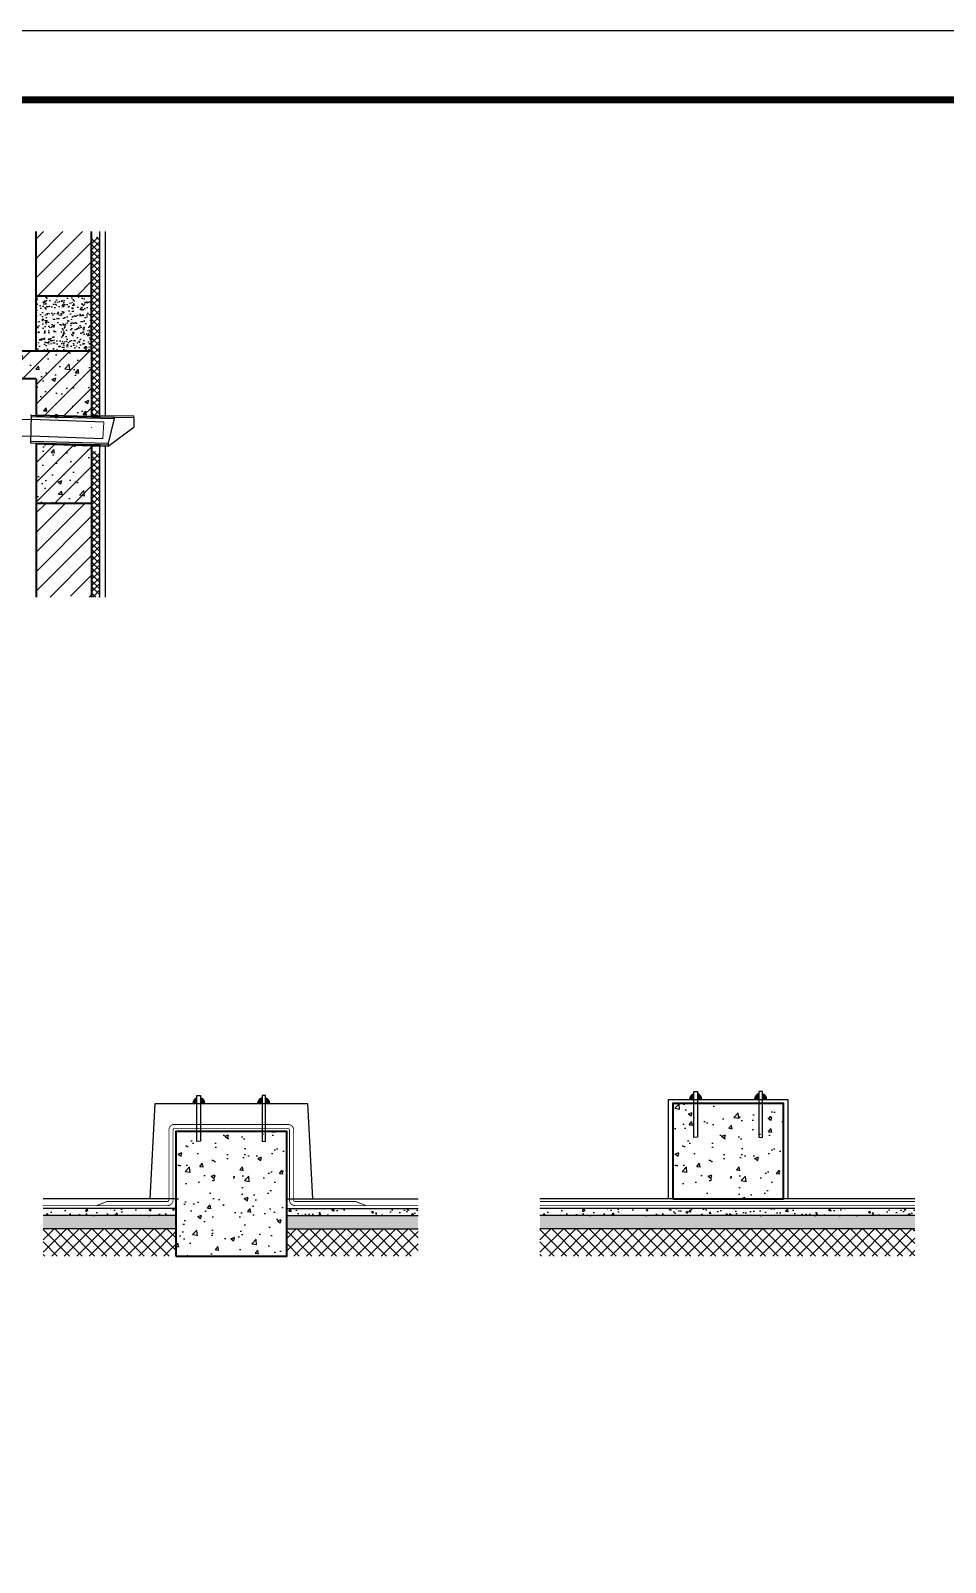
# Model space of a CAD drawing. Extents: x -518115 to 389031, y -231062 to 1628073.
# Drawn here: x 11921 to 15221, y 931102 to 936632 of the extents above; entities that cross this region are included whole.
import ezdxf

# ---------------------------------------------------------------- set-up
doc = ezdxf.new("R2010")
doc.units = 0
doc.header["$LTSCALE"] = 1000
doc.header["$MEASUREMENT"] = 0
doc.linetypes.add('CENTER', pattern=[50.8, 31.75, -6.35, 6.35, -6.35])
doc.linetypes.add('DASH', pattern=[0.35, 0.25, -0.1])
for name, color, linetype in [('3', 3, 'CENTER'), ('3-保温', 17, 'Continuous'), ('4', 4, 'Continuous'), ('7', 7, 'Continuous'), ('DIM_LEAD', 3, 'Continuous'), ('PUB_HACTH', 252, 'Continuous'), ('SURFACE', 6, 'Continuous'), ('图框', 140, 'Continuous')]:
    doc.layers.add(name, color=color, linetype=linetype)
doc.layers.add('WALL', color=9, linetype='Continuous', lineweight=40)
doc.layers.add('填充', color=251, linetype='Continuous', lineweight=5)
doc.layers.add('yichutu', color=7, linetype='Continuous', true_color=0xffffff, plot=False)
pattern_1 = [(45, (134260.294, 948033.204), (-35.355353, 35.355353), [])]
pattern_2 = [(45, (-2329416.5756, 942051.1986), (-2.806330038, 2.806330038), []), (135, (-2329416.5756, 942051.1986), (-2.806330038, -2.806330038), [])]
pattern_3 = [(45, (-2327624.0756, 942066.1986), (-2.806330038, 2.806330038), []), (135, (-2327624.0756, 942066.1986), (-2.806330038, -2.806330038), [])]

# ---------------------------------------------------------------- blocks, each defined once
blk = doc.blocks.new('yct-841-594-84100-59399.9999999999-100-1000.0')
at = {"layer": 'yichutu', "color": 7, "true_color": 0xffffff}
blk.add_lwpolyline([(0, 0), (0, 59400), (84100, 59400), (84100, 0)], close=True, dxfattribs=at)
blk = doc.blocks.new('A$C72245D93')
at = {"layer": '图框'}
blk.add_lwpolyline([(0, 0), (21025, 0), (21025, -14850), (0, -14850)], close=True, dxfattribs=at)
blk.add_lwpolyline([(0, 0), (21025, 0), (21025, -14850), (0, -14850)], close=True, dxfattribs=at)
at = {"layer": '图框', "const_width": 25}
blk.add_lwpolyline([(20775, -14600), (20775, -250), (625, -250), (625, -14600)], close=True, dxfattribs=at)

msp = doc.modelspace()

# ---------------------------------------------------------------- hatches: boundary and pattern name
at = {"layer": '3-保温'}
h = msp.add_hatch(dxfattribs=at)
h.set_pattern_fill('ANSI37', color=256, scale=10)
h.set_pattern_definition([(45, (-2083516.076, 1332137.5), (-11.22532015, 11.22532015), []), (135, (-2083516.076, 1332137.5), (-11.22532015, -11.22532015), [])])
h.paths.add_polyline_path([(12140.5, 935113.2), (12170.5, 935112.9), (12170.5, 934587.3), (12140.5, 934587.3)])
h.paths.add_polyline_path([(12170.5, 935242.9), (12140.5, 935242.9), (12140.5, 935886.5), (12170.5, 935886.5)])
at = {"layer": '4'}
for points in [[(12142.5, 935243.2), (12142.4, 935238.2), (12162.4, 935237.9), (12162.5, 935242.9)], [(12140.5, 935133.2), (12140.6, 935138.2), (12170.8, 935137.9), (12170.7, 935132.9)]]:
    msp.add_hatch(color=256, dxfattribs=at).paths.add_polyline_path(points)
at = {"layer": 'PUB_HACTH'}
h = msp.add_hatch(dxfattribs=at)
h.set_pattern_fill('普通砖', color=256, scale=20, style=0)
h.set_pattern_definition(pattern_1)
h.paths.add_polyline_path([(12140.5, 935675.1), (11940.5, 935675.1), (11940.5, 935906.5), (12140.5, 935906.5)])
at = {"layer": 'PUB_HACTH', "ltscale": 0.8}
h = msp.add_hatch(dxfattribs=at)
h.set_pattern_fill('AR-CONC', color=256, scale=25)
h.set_pattern_definition([(50, (-2069105.076, 1332157.5), (45.54616725, -3.9847714), [4.7625, -52.3875]), (355, (-2069105.076, 1332157.5), (-8.8107065, 47.7641607), [3.81, -41.91]), (100.451, (-2069101.28, 1332157.168), (36.7356254, 43.779172), [4.0475, -44.5225]), (46.1842, (-2069105.076, 1332170.2), (67.7697602, -10.510582), [7.14375, -78.58125]), (96.6356, (-2069099.43, 1332169.324), (59.3510586, 61.856389), [6.07125, -66.78375]), (351.184, (-2069105.076, 1332170.2), (59.3511515, 61.8562795), [5.715, -62.865]), (21, (-2069098.726, 1332167.025), (37.90371996, -25.5663796), [4.7625, -52.3875]), (326, (-2069098.726, 1332167.025), (15.4505071, 46.0469915), [3.81, -41.91]), (71.4514, (-2069095.567, 1332164.894), (53.3541227, 20.4807144), [4.0475, -44.5225]), (37.5, (-2069105.076, 1332157.5), (0.77215081, 21.13875972), [0, -41.402, 0, -42.545, 0, -42.06875]), (7.5, (-2069105.076, 1332157.5), (16.70491563, 25.0451437), [0, -24.257, 0, -40.4495, 0, -16.03375]), (327.5, (-2069119.236, 1332157.5), (33.89764879, -1.432186), [0, -15.875, 0, -49.53, 0, -65.7225]), (317.5, (-2069125.586, 1332157.5), (37.03229535, 6.35662276), [0, -20.6375, 0, -32.893, 0, -46.6725])])
h.paths.add_polyline_path([(11940.5, 935675.1), (12140.5, 935675.1), (12140.5, 935475.1), (11940.5, 935475.1)])
at = {"layer": 'PUB_HACTH'}
h = msp.add_hatch(dxfattribs=at)
h.set_pattern_fill('钢筋混凝土', color=256, scale=20, style=0)
h.set_pattern_definition([(45, (126901.86, 947996.99), (-35.35534, 35.35534), []), (50, (126901.86, 947996.99), (143.45204, -12.55043), [15, -165]), (355, (126901.86, 947996.99), (-27.75027, 150.43843), [12, -132]), (100.4514, (126913.82, 947995.94), (115.70188, 137.88791), [12.74804, -140.22842]), (46.1842, (126901.86, 948036.99), (213.4482, -33.1038), [22.5, -247.5]), (96.6356, (126919.65, 948034.23), (186.93254, 194.82357), [19.12206, -210.3426]), (351.1842, (126901.86, 948037), (186.9324, 194.8237), [18, -198]), (21, (126921.86, 948026.99), (119.38141, -80.52378), [15, -165]), (326, (126921.86, 948026.99), (48.66307, 145.03), [12, -132]), (71.4514, (126931.81, 948020.28), (168.04453, 64.5061), [12.74804, -140.22842]), (37.5, (126901.86, 947996.99), (2.43197, 66.57877), [0, -130.4, 0, -134, 0, -132.5]), (7.5, (126901.86, 947996.99), (52.613907, 78.882342), [0, -76.4, 0, -127.4, 0, -50.5]), (327.5, (126857.26, 947996.99), (106.764487, -4.510974), [0, -50, 0, -156, 0, -207]), (317.5, (126837.26, 947996.99), (116.637234, 20.021), [0, -65, 0, -103.6, 0, -147])])
h.paths.add_polyline_path([(12137, 935165.1), (12140.5, 935230.1), (12140.5, 935165.1)])
h.paths.add_polyline_path([(11940.5, 935140.1), (12139.2, 935133.3), (12140.5, 935040.1), (12140.5, 934925.1), (11940.5, 934925.1)])
h.paths.add_polyline_path([(12140.2, 935243.2), (11940, 935243.9), (11940.5, 935375.1), (11210.9, 935375.1), (11210.9, 935475.1), (12140.5, 935475.1)])
h = msp.add_hatch(dxfattribs=at)
h.set_pattern_fill('普通砖', color=256, scale=20, style=0)
h.set_pattern_definition(pattern_1)
h.paths.add_polyline_path([(11940.5, 934587.3), (12006.7, 934587.3), (12006.7, 934545.2), (12064.4, 934629.4), (12064.4, 934587.3), (12140.5, 934587.3), (12140.5, 934925.1), (11940.5, 934925.1)])
at = {"layer": 'PUB_HACTH', "ltscale": 0.8}
h = msp.add_hatch(dxfattribs=at)
h.set_pattern_fill('ANSI37', color=256, scale=2.5)
h.set_pattern_definition(pattern_3)
h.paths.add_polyline_path([(14325.9, 932794.4), (14325.9, 932773.2), (14341.9, 932773.2, 0.335437)])
h.paths.add_polyline_path([(14312.9, 932794.1, 0.322254), (14297.9, 932773.2), (14312.9, 932773.2)])
h = msp.add_hatch(dxfattribs=at)
h.set_pattern_fill('ANSI37', color=256, scale=2.5)
h.set_pattern_definition(pattern_3)
h.paths.add_polyline_path([(14547.9, 932794.4), (14547.9, 932773.2), (14531.9, 932773.2, -0.335437)])
h.paths.add_polyline_path([(14560.9, 932794.1, -0.322254), (14575.9, 932773.2), (14560.9, 932773.2)])
h = msp.add_hatch(dxfattribs=at)
h.set_pattern_fill('ANSI37', color=256, scale=2.5)
h.set_pattern_definition(pattern_2)
h.paths.add_polyline_path([(12533.4, 932779.4), (12533.4, 932758.2), (12549.4, 932758.2, 0.335437)])
h.paths.add_polyline_path([(12520.4, 932779.1, 0.322254), (12505.4, 932758.2), (12520.4, 932758.2)])
h = msp.add_hatch(dxfattribs=at)
h.set_pattern_fill('ANSI37', color=256, scale=2.5)
h.set_pattern_definition(pattern_2)
h.paths.add_polyline_path([(12755.4, 932779.4), (12755.4, 932758.2), (12739.4, 932758.2, -0.335437)])
h.paths.add_polyline_path([(12768.4, 932779.1, -0.322254), (12783.4, 932758.2), (12768.4, 932758.2)])
h = msp.add_hatch(dxfattribs=at)
h.set_pattern_fill('混凝土', color=256, scale=20)
h.set_pattern_definition([(50, (-2327624.08, 942051.2), (143.4520365, -12.550427), [15, -165]), (355, (-2327624.08, 942051.2), (-27.750267, 150.438427), [12, -132]), (100.4514, (-2327612.12, 942050.15), (115.701876, 137.8879084), [12.748038, -140.228422]), (46.1842, (-2327624.08, 942091.2), (213.44821, -33.103803), [22.5, -247.5]), (96.6356, (-2327606.29, 942088.44), (186.932541, 194.823574), [19.122058, -210.3426]), (351.1842, (-2327624.08, 942091.2), (186.93239, 194.82372), [18, -198]), (21, (-2327604.08, 942081.2), (119.3814104, -80.523778), [15, -165]), (326, (-2327604.08, 942081.2), (48.663066, 145.030009), [12, -132]), (71.4514, (-2327594.13, 942074.49), (168.044526, 64.506099), [12.748038, -140.228422]), (37.5, (-2327624.076, 942051.2), (2.4319711, 66.5787708), [0, -130.4, 0, -134, 0, -132.5]), (7.5, (-2327624.076, 942051.2), (52.6139075, 78.8823424), [0, -76.4, 0, -127.4, 0, -50.5]), (327.5, (-2327668.676, 942051.2), (106.7644872, -4.5109743), [0, -50, 0, -156, 0, -207]), (317.5, (-2327688.68, 942051.2), (116.637234, 20.0209965), [0, -65, 0, -103.6, 0, -147])])
h.paths.add_polyline_path([(14236.9, 932414.1), (14636.9, 932414.1), (14636.9, 932758.2), (14236.9, 932758.2)])
h = msp.add_hatch(dxfattribs=at)
h.set_pattern_fill('混凝土', color=256, scale=20)
h.set_pattern_definition([(50, (-2329416.58, 942051.2), (143.4520365, -12.550427), [15, -165]), (355, (-2329416.58, 942051.2), (-27.750267, 150.438427), [12, -132]), (100.4514, (-2329404.62, 942050.15), (115.701876, 137.8879084), [12.748038, -140.228422]), (46.1842, (-2329416.58, 942091.2), (213.44821, -33.103803), [22.5, -247.5]), (96.6356, (-2329398.79, 942088.44), (186.932541, 194.823574), [19.122058, -210.3426]), (351.1842, (-2329416.58, 942091.2), (186.93239, 194.82372), [18, -198]), (21, (-2329396.58, 942081.2), (119.3814104, -80.523778), [15, -165]), (326, (-2329396.58, 942081.2), (48.663066, 145.030009), [12, -132]), (71.4514, (-2329386.63, 942074.49), (168.044526, 64.506099), [12.748038, -140.228422]), (37.5, (-2329416.576, 942051.2), (2.4319711, 66.5787708), [0, -130.4, 0, -134, 0, -132.5]), (7.5, (-2329416.576, 942051.2), (52.6139075, 78.8823424), [0, -76.4, 0, -127.4, 0, -50.5]), (327.5, (-2329461.176, 942051.2), (106.7644872, -4.5109743), [0, -50, 0, -156, 0, -207]), (317.5, (-2329481.18, 942051.2), (116.637234, 20.0209965), [0, -65, 0, -103.6, 0, -147])])
h.paths.add_polyline_path([(12444.4, 932208.2), (12844.4, 932208.2), (12844.4, 932658.2), (12444.4, 932658.2)])
h = msp.add_hatch(dxfattribs=at)
h.set_pattern_fill('混凝土', color=256, scale=10)
h.set_pattern_definition([(50, (-2326227.576, 942051.2), (71.7260183, -6.2752135), [7.5, -82.5]), (355, (-2326227.576, 942051.2), (-13.8751334, 75.2192134), [6, -66]), (100.4514, (-2326221.6, 942050.676), (57.8509382, 68.9439542), [6.374019, -70.1142112]), (46.1842, (-2326227.58, 942071.2), (106.724105, -16.5519014), [11.25, -123.75]), (96.6356, (-2326218.68, 942069.82), (93.4662706, 97.411787), [9.561029, -105.1713]), (351.1842, (-2326227.58, 942071.2), (93.4661945, 97.41186), [9, -99]), (21, (-2326217.576, 942066.2), (59.6907052, -40.261889), [7.5, -82.5]), (326, (-2326217.576, 942066.2), (24.3315332, 72.5150045), [6, -66]), (71.4514, (-2326212.6, 942062.84), (84.0222629, 32.2530497), [6.374019, -70.1142112]), (37.5, (-2326227.576, 942051.199), (1.21598553, 33.28938538), [0, -65.2, 0, -67, 0, -66.25]), (7.5, (-2326227.576, 942051.2), (26.30695374, 39.4411712), [0, -38.2, 0, -63.7, 0, -25.25]), (327.5, (-2326249.876, 942051.199), (53.38224362, -2.25548717), [0, -25, 0, -78, 0, -103.5]), (317.5, (-2326259.876, 942051.2), (58.3186169, 10.0104982), [0, -32.5, 0, -51.8, 0, -73.5])])
h.paths.add_polyline_path([(11965.4, 932380.2), (11965.4, 932353.9), (12444.4, 932353.9), (12444.4, 932380.2)])
h.paths.add_polyline_path([(13318.4, 932353.9), (13318.4, 932380.2), (12844.4, 932380.2), (12844.4, 932353.9)])
h = msp.add_hatch(dxfattribs=at)
h.set_pattern_fill('加气混凝土', color=256, scale=10)
h.set_pattern_definition([(0, (-2326192.18, 942014.6), (60, 120), [0, -120]), (0, (-2326262.38, 941998.4), (60, 120), [0, -120]), (0, (-2326223.38, 941997.2), (60, 120), [0, -120]), (0, (-2326180.78, 942032.6), (60, 120), [0, -120]), (0, (-2326230.58, 941991.2), (60, 120), [0, -120]), (0, (-2326168.78, 942108.2), (60, 120), [0, -120]), (0, (-2326205.38, 942098.6), (60, 120), [0, -120]), (0, (-2326186.18, 942083.6), (60, 120), [0, -120]), (0, (-2326283.98, 942081.2), (60, 120), [0, -120]), (0, (-2326225.18, 942075.8), (60, 120), [0, -120]), (0, (-2326247.98, 942045.2), (60, 120), [0, -120]), (0, (-2326246.78, 942000.2), (60, 120), [0, -120]), (0, (-2326201.78, 941995.4), (60, 120), [0, -120]), (0, (-2326168.78, 942048.2), (60, 120), [0, -120]), (0, (-2326280.98, 942029.6), (60, 120), [0, -120]), (0, (-2326270.78, 942050), (60, 120), [0, -120]), (0, (-2326223.98, 942041.6), (60, 120), [0, -120]), (0, (-2326240.78, 942024.2), (60, 120), [0, -120]), (0, (-2326250.38, 942063.8), (60, 120), [0, -120]), (0, (-2326235.38, 942108.8), (60, 120), [0, -120]), (0, (-2326276.18, 942004.4), (60, 120), [0, -120]), (0, (-2326210.18, 942084.2), (60, 120), [0, -120]), (0, (-2326265.98, 942086), (60, 120), [0, -120]), (0, (-2326275.58, 942101.6), (60, 120), [0, -120]), (130.601294, (-2326176.147, 942070.627), (-299.999996686, 360.000001574), [5.268311, -2207.4222]), (18.4349488, (-2326184.718, 942072.913), (299.9999989, 119.99999911), [5.421048, -753.52558]), (90, (-2326184.72, 942067.77), (60, 120), [5.142857, -234.85713]), (161.565051, (-2326179.576, 942066.056), (-300.00000151, 119.99999105), [5.421048, -753.52558]), (53.1301023, (-2326179.576, 942066.056), (60.00000011, 119.99999994), [5.714286, -594.2857]), (135, (-2326175.004, 942004.913), (-60.00000725, 119.9999919), [4.848732, -334.56252]), (45, (-2326181.86, 942004.913), (59.9999996, 119.9999995), [4.848732, -334.56252]), (135, (-2326178.433, 942001.484), (-60.00000725, 119.9999919), [4.848732, -334.56252]), (45, (-2326178.433, 942001.484), (59.9999996, 119.9999995), [4.848732, -334.56252]), (116.565051, (-2326232.72, 942085.48), (-1.04e-05, 239.9999935), [6.388765, -127.7753]), (180, (-2326235.58, 942091.2), (-60, 120), [6.857143, -113.14285]), (63.434949, (-2326245.29, 942085.48), (5e-07, 239.999999), [6.388765, -127.7753]), (116.565051, (-2326242.43, 942079.77), (-1.04e-05, 239.9999935), [6.388765, -127.7753]), (0, (-2326242.43, 942079.77), (60, 120), [6.857143, -113.14285]), (63.434949, (-2326235.58, 942079.77), (5e-07, 239.999999), [6.388765, -127.7753]), (107.102728, (-2326187.5756, 942044.913), (-179.9999931185, 600.000000968), [7.772269, -3256.5805]), (143.972626, (-2326189.861, 942052.341), (-1139.999985548, 839.99999905), [7.772269, -1624.404]), (180, (-2326196.15, 942056.91), (-60, 120), [7.428571, -112.57142]), (36.0273733, (-2326209.861, 942052.341), (1139.999991575, 839.999990944), [7.772269, -1624.404]), (71.5650511, (-2326212.147, 942045.484), (180.00000092, 599.99999897), [7.228063, -751.71856]), (107.102728, (-2326209.8613, 942038.0557), (-179.9999931185, 600.000000968), [7.772269, -3256.5805]), (143.972626, (-2326203.576, 942033.484), (-1139.999985548, 839.99999905), [7.772269, -1624.404]), (0, (-2326203.58, 942033.48), (60, 120), [7.428571, -112.57142]), (36.0273733, (-2326196.147, 942033.484), (1139.999991575, 839.999990944), [7.772269, -1624.404]), (71.5650511, (-2326189.861, 942038.056), (180.00000092, 599.99999897), [7.228063, -751.71856]), (150.255118, (-2326186.433, 942100.913), (-180.00000043, 119.99999851), [4.607004, -962.86392]), (90, (-2326190.43, 942098.63), (60, 120), [4.571429, -235.42855]), (29.7448813, (-2326190.433, 942098.627), (180.00000011, 119.99999944), [4.607004, -962.86392]), (116.565051, (-2326214.43, 942015.77), (-1.04e-05, 239.9999935), [6.388765, -127.7753]), (168.690067, (-2326217.29, 942021.484), (-540.0000004, 119.99999699), [5.827451, -1217.9371]), (41.1859251, (-2326227.5756, 942018.627), (1499.999990912, 1319.999988458), [6.074369, -2545.1604]), (90, (-2326227.576, 942012.91), (60, 120), [5.714286, -234.2857]), (138.814074, (-2326223.004, 942008.913), (-1499.999973338, 1320.000008407), [6.074369, -2545.1604]), (16.6992442, (-2326223.004, 942008.913), (1979.999985103, 599.999993716), [5.96589, -2499.7075]), (60.9453959, (-2326217.29, 942010.627), (59.999999841, 119.999998939), [5.883217, -2465.0679]), (109.983106, (-2326264.7185, 942066.0557), (-300.00000113, 839.999997777), [6.6884004, -2802.4395]), (155.556045, (-2326267.004, 942072.3414), (-780.000002973, 359.999992521), [6.904597, -2893.0263]), (24.4439547, (-2326279.5756, 942072.3414), (780.000000389, 359.999998268), [6.904597, -2893.0263]), (70.0168934, (-2326281.8613, 942066.0557), (300.000000904, 839.999997916), [6.6884004, -2802.4395]), (109.983106, (-2326279.5756, 942059.77), (-300.00000113, 839.999997777), [6.6884004, -2802.4395]), (160.016893, (-2326273.29, 942057.484), (-300.000000176, 119.999994533), [6.6884004, -1397.8755]), (19.9831065, (-2326273.29, 942057.484), (299.999998353, 119.99999981), [6.6884004, -1397.8755]), (70.0168934, (-2326267.004, 942059.77), (300.000000904, 839.999997916), [6.6884004, -2802.4395]), (122.005383, (-2326220.147, 942055.199), (-60.00000805, 119.999993874), [5.3908464, -1126.6868]), (18.4349488, (-2326228.147, 942058.056), (299.9999989, 119.99999911), [5.421048, -753.52558]), (90, (-2326228.15, 942052.91), (60, 120), [5.142857, -234.85713]), (161.565051, (-2326223.004, 942051.199), (-300.00000151, 119.99999105), [5.421048, -753.52558]), (54.4623222, (-2326223.004, 942051.1986), (419.999999391, 599.999999101), [4.915614, -2059.6423]), (116.565051, (-2326255, 942026.06), (-1.04e-05, 239.9999935), [6.388765, -127.7753]), (180, (-2326257.86, 942031.77), (-60, 120), [6.285714, -113.71428]), (59.0362434, (-2326267.576, 942026.056), (60.000000195, 119.999999418), [6.6639456, -1392.7644]), (120.963756, (-2326264.147, 942020.341), (-60.0000082, 119.99999449), [6.6639456, -1392.7644]), (0, (-2326264.15, 942020.34), (60, 120), [6.285714, -113.71428]), (63.434949, (-2326257.86, 942020.34), (5e-07, 239.999999), [6.388765, -127.7753])])
h.paths.add_polyline_path([(11965.4, 932353.9), (11965.4, 932306.2), (12444.4, 932306.2), (12444.4, 932353.9)])
h.paths.add_polyline_path([(13318.4, 932306.2), (13318.4, 932353.9), (12844.4, 932353.9), (12844.4, 932306.2)])
h = msp.add_hatch(dxfattribs=at)
h.set_pattern_fill('混凝土', color=256, scale=10)
h.set_pattern_definition([(50, (-2324435.076, 942051.2), (71.7260183, -6.2752135), [7.5, -82.5]), (355, (-2324435.076, 942051.2), (-13.8751334, 75.2192134), [6, -66]), (100.4514, (-2324429.1, 942050.676), (57.8509382, 68.9439542), [6.374019, -70.1142112]), (46.1842, (-2324435.08, 942071.2), (106.724105, -16.5519014), [11.25, -123.75]), (96.6356, (-2324426.18, 942069.82), (93.4662706, 97.411787), [9.561029, -105.1713]), (351.1842, (-2324435.08, 942071.2), (93.4661945, 97.41186), [9, -99]), (21, (-2324425.076, 942066.2), (59.6907052, -40.261889), [7.5, -82.5]), (326, (-2324425.076, 942066.2), (24.3315332, 72.5150045), [6, -66]), (71.4514, (-2324420.1, 942062.84), (84.0222629, 32.2530497), [6.374019, -70.1142112]), (37.5, (-2324435.076, 942051.199), (1.21598553, 33.28938538), [0, -65.2, 0, -67, 0, -66.25]), (7.5, (-2324435.076, 942051.2), (26.30695374, 39.4411712), [0, -38.2, 0, -63.7, 0, -25.25]), (327.5, (-2324457.376, 942051.199), (53.38224362, -2.25548717), [0, -25, 0, -78, 0, -103.5]), (317.5, (-2324467.376, 942051.2), (58.3186169, 10.0104982), [0, -32.5, 0, -51.8, 0, -73.5])])
h.paths.add_polyline_path([(15110.9, 932353.9), (15110.9, 932380.2)], flags=17)
h.paths.add_polyline_path([(15110.9, 932353.9), (15110.9, 932380.2), (13757.9, 932380.2), (13757.9, 932353.9)])
h = msp.add_hatch(dxfattribs=at)
h.set_pattern_fill('加气混凝土', color=256, scale=10)
h.set_pattern_definition([(0, (-2324399.68, 942014.6), (60, 120), [0, -120]), (0, (-2324469.88, 941998.4), (60, 120), [0, -120]), (0, (-2324430.88, 941997.2), (60, 120), [0, -120]), (0, (-2324388.28, 942032.6), (60, 120), [0, -120]), (0, (-2324438.08, 941991.2), (60, 120), [0, -120]), (0, (-2324376.28, 942108.2), (60, 120), [0, -120]), (0, (-2324412.88, 942098.6), (60, 120), [0, -120]), (0, (-2324393.68, 942083.6), (60, 120), [0, -120]), (0, (-2324491.48, 942081.2), (60, 120), [0, -120]), (0, (-2324432.68, 942075.8), (60, 120), [0, -120]), (0, (-2324455.48, 942045.2), (60, 120), [0, -120]), (0, (-2324454.28, 942000.2), (60, 120), [0, -120]), (0, (-2324409.28, 941995.4), (60, 120), [0, -120]), (0, (-2324376.28, 942048.2), (60, 120), [0, -120]), (0, (-2324488.48, 942029.6), (60, 120), [0, -120]), (0, (-2324478.28, 942050), (60, 120), [0, -120]), (0, (-2324431.48, 942041.6), (60, 120), [0, -120]), (0, (-2324448.28, 942024.2), (60, 120), [0, -120]), (0, (-2324457.88, 942063.8), (60, 120), [0, -120]), (0, (-2324442.88, 942108.8), (60, 120), [0, -120]), (0, (-2324483.68, 942004.4), (60, 120), [0, -120]), (0, (-2324417.68, 942084.2), (60, 120), [0, -120]), (0, (-2324473.48, 942086), (60, 120), [0, -120]), (0, (-2324483.08, 942101.6), (60, 120), [0, -120]), (130.601294, (-2324383.647, 942070.627), (-299.999996686, 360.000001574), [5.268311, -2207.4222]), (18.4349488, (-2324392.218, 942072.913), (299.9999989, 119.99999911), [5.421048, -753.52558]), (90, (-2324392.22, 942067.77), (60, 120), [5.142857, -234.85713]), (161.565051, (-2324387.076, 942066.056), (-300.00000151, 119.99999105), [5.421048, -753.52558]), (53.1301023, (-2324387.076, 942066.056), (60.00000011, 119.99999994), [5.714286, -594.2857]), (135, (-2324382.504, 942004.913), (-60.00000725, 119.9999919), [4.848732, -334.56252]), (45, (-2324389.36, 942004.913), (59.9999996, 119.9999995), [4.848732, -334.56252]), (135, (-2324385.933, 942001.484), (-60.00000725, 119.9999919), [4.848732, -334.56252]), (45, (-2324385.933, 942001.484), (59.9999996, 119.9999995), [4.848732, -334.56252]), (116.565051, (-2324440.22, 942085.48), (-1.04e-05, 239.9999935), [6.388765, -127.7753]), (180, (-2324443.08, 942091.2), (-60, 120), [6.857143, -113.14285]), (63.434949, (-2324452.79, 942085.48), (5e-07, 239.999999), [6.388765, -127.7753]), (116.565051, (-2324449.93, 942079.77), (-1.04e-05, 239.9999935), [6.388765, -127.7753]), (0, (-2324449.93, 942079.77), (60, 120), [6.857143, -113.14285]), (63.434949, (-2324443.08, 942079.77), (5e-07, 239.999999), [6.388765, -127.7753]), (107.102728, (-2324395.0756, 942044.913), (-179.9999931185, 600.000000968), [7.772269, -3256.5805]), (143.972626, (-2324397.361, 942052.341), (-1139.999985548, 839.99999905), [7.772269, -1624.404]), (180, (-2324403.65, 942056.91), (-60, 120), [7.428571, -112.57142]), (36.0273733, (-2324417.361, 942052.341), (1139.999991575, 839.999990944), [7.772269, -1624.404]), (71.5650511, (-2324419.647, 942045.484), (180.00000092, 599.99999897), [7.228063, -751.71856]), (107.102728, (-2324417.3613, 942038.0557), (-179.9999931185, 600.000000968), [7.772269, -3256.5805]), (143.972626, (-2324411.076, 942033.484), (-1139.999985548, 839.99999905), [7.772269, -1624.404]), (0, (-2324411.08, 942033.48), (60, 120), [7.428571, -112.57142]), (36.0273733, (-2324403.647, 942033.484), (1139.999991575, 839.999990944), [7.772269, -1624.404]), (71.5650511, (-2324397.361, 942038.056), (180.00000092, 599.99999897), [7.228063, -751.71856]), (150.255118, (-2324393.933, 942100.913), (-180.00000043, 119.99999851), [4.607004, -962.86392]), (90, (-2324397.93, 942098.63), (60, 120), [4.571429, -235.42855]), (29.7448813, (-2324397.933, 942098.627), (180.00000011, 119.99999944), [4.607004, -962.86392]), (116.565051, (-2324421.93, 942015.77), (-1.04e-05, 239.9999935), [6.388765, -127.7753]), (168.690067, (-2324424.79, 942021.484), (-540.0000004, 119.99999699), [5.827451, -1217.9371]), (41.1859251, (-2324435.0756, 942018.627), (1499.999990912, 1319.999988458), [6.074369, -2545.1604]), (90, (-2324435.076, 942012.91), (60, 120), [5.714286, -234.2857]), (138.814074, (-2324430.504, 942008.913), (-1499.999973338, 1320.000008407), [6.074369, -2545.1604]), (16.6992442, (-2324430.504, 942008.913), (1979.999985103, 599.999993716), [5.96589, -2499.7075]), (60.9453959, (-2324424.79, 942010.627), (59.999999841, 119.999998939), [5.883217, -2465.0679]), (109.983106, (-2324472.2185, 942066.0557), (-300.00000113, 839.999997777), [6.6884004, -2802.4395]), (155.556045, (-2324474.504, 942072.3414), (-780.000002973, 359.999992521), [6.904597, -2893.0263]), (24.4439547, (-2324487.0756, 942072.3414), (780.000000389, 359.999998268), [6.904597, -2893.0263]), (70.0168934, (-2324489.3613, 942066.0557), (300.000000904, 839.999997916), [6.6884004, -2802.4395]), (109.983106, (-2324487.0756, 942059.77), (-300.00000113, 839.999997777), [6.6884004, -2802.4395]), (160.016893, (-2324480.79, 942057.484), (-300.000000176, 119.999994533), [6.6884004, -1397.8755]), (19.9831065, (-2324480.79, 942057.484), (299.999998353, 119.99999981), [6.6884004, -1397.8755]), (70.0168934, (-2324474.504, 942059.77), (300.000000904, 839.999997916), [6.6884004, -2802.4395]), (122.005383, (-2324427.647, 942055.199), (-60.00000805, 119.999993874), [5.3908464, -1126.6868]), (18.4349488, (-2324435.647, 942058.056), (299.9999989, 119.99999911), [5.421048, -753.52558]), (90, (-2324435.65, 942052.91), (60, 120), [5.142857, -234.85713]), (161.565051, (-2324430.504, 942051.199), (-300.00000151, 119.99999105), [5.421048, -753.52558]), (54.4623222, (-2324430.504, 942051.1986), (419.999999391, 599.999999101), [4.915614, -2059.6423]), (116.565051, (-2324462.5, 942026.06), (-1.04e-05, 239.9999935), [6.388765, -127.7753]), (180, (-2324465.36, 942031.77), (-60, 120), [6.285714, -113.71428]), (59.0362434, (-2324475.076, 942026.056), (60.000000195, 119.999999418), [6.6639456, -1392.7644]), (120.963756, (-2324471.647, 942020.341), (-60.0000082, 119.99999449), [6.6639456, -1392.7644]), (0, (-2324471.65, 942020.34), (60, 120), [6.285714, -113.71428]), (63.434949, (-2324465.36, 942020.34), (5e-07, 239.999999), [6.388765, -127.7753])])
h.paths.add_polyline_path([(15110.9, 932306.2), (15110.9, 932353.9)], flags=17)
h.paths.add_polyline_path([(15110.9, 932306.2), (15110.9, 932353.9), (13757.9, 932353.9), (13757.9, 932306.2)])
h = msp.add_hatch(dxfattribs=at)
h.set_pattern_fill('ANSI37', color=256, scale=20)
h.set_pattern_definition([(45, (-2326227.576, 942051.2), (-22.4506403, 22.4506403), []), (135, (-2326227.576, 942051.2), (-22.4506403, -22.4506403), [])])
h.paths.add_polyline_path([(11965.4, 932306.2), (11965.4, 932208.2), (12444.4, 932208.2), (12444.4, 932306.2)])
h = msp.add_hatch(dxfattribs=at)
h.set_pattern_fill('ANSI37', color=256, scale=20)
h.set_pattern_definition([(45, (-2326027.576, 942051.2), (-22.4506403, 22.4506403), []), (135, (-2326027.576, 942051.2), (-22.4506403, -22.4506403), [])])
h.paths.add_polyline_path([(13318.4, 932208.2), (13318.4, 932306.2), (12844.4, 932306.2), (12844.4, 932208.2)])
h = msp.add_hatch(dxfattribs=at)
h.set_pattern_fill('ANSI37', color=256, scale=20)
h.set_pattern_definition([(45, (-2324435.076, 942051.2), (-22.4506403, 22.4506403), []), (135, (-2324435.076, 942051.2), (-22.4506403, -22.4506403), [])])
h.paths.add_polyline_path([(15110.9, 932208.2), (15110.9, 932306.2), (13757.9, 932306.2), (13757.9, 932208.2)])

# ---------------------------------------------------------------- linework, layer by layer
at = {"layer": '3'}
msp.add_line((12160.5, 935132.9), (12160.6, 935137.9), dxfattribs=at)
at = {"layer": '4'}
for p, q in [((12142.4, 935238.2), (12292.9, 935235.9)), ((12142.5, 935243.2), (12293, 935240.9)), ((12292.9, 935235.9), (12293, 935240.9)), ((12140.5, 935133.2), (12200.5, 935132.3)), ((12200.6, 935137.3), (12200.5, 935132.3))]:
    msp.add_line(p, q, dxfattribs=at)
for points in [[(12142.5, 935243.2), (12142.4, 935238.2), (12162.4, 935237.9), (12162.5, 935242.9)], [(12140.5, 935133.2), (12140.6, 935138.2), (12170.9, 935138.1), (12170.5, 935132.8)]]:
    msp.add_lwpolyline(points, close=True, dxfattribs=at)
at = {"layer": '7'}
for p, q in [((11922.5, 935244.3), (11920.6, 935144.5)), ((11922.4, 935239.3), (12222.3, 935232)), ((11922.5, 935244.3), (12222.4, 935237)), ((12222.3, 935232), (12200.6, 935142.3)), ((12222.4, 935237), (12222.3, 935232)), ((12292.9, 935235.9), (12292.4, 935200.9)), ((12200.5, 935132.3), (12292.4, 935200.9)), ((11920.6, 935144.5), (12200.6, 935137.3)), ((11920.7, 935149.5), (12200.6, 935142.3)), ((12200.6, 935142.3), (12200.6, 935137.3))]:
    msp.add_line(p, q, dxfattribs=at)
at = {"layer": 'DIM_LEAD', "const_width": 8}
msp.add_lwpolyline([(12014.9, 935236.6, -1), (12011.4, 935243.8, -1)], format="xyb", close=True, dxfattribs=at)
at = {"layer": 'PUB_HACTH', "ltscale": 0.8}
for points in [[(12184.7, 935218), (11922.2, 935228.6)], [(12181.5, 935158.1), (11921.1, 935168.5)], [(12351.2, 932414.1), (12369.4, 932758.2), (12919.4, 932758.2), (12937.6, 932414.1)], [(14221.9, 932414.1), (14221.9, 932773.2), (14651.9, 932773.2), (14651.9, 932414.1)], [(12444.4, 932414.1), (11965.4, 932414.1)], [(12844.4, 932414.1), (13318.4, 932414.1)], [(15110.9, 932414.1), (13757.9, 932414.1)], [(12444.4, 932380.2), (11965.4, 932380.2)], [(12444.4, 932353.9), (11965.4, 932353.9)], [(12844.4, 932380.2), (13318.4, 932380.2)], [(12844.4, 932353.9), (13318.4, 932353.9)], [(15110.9, 932380.2), (13757.9, 932380.2)], [(15110.9, 932353.9), (13757.9, 932353.9)], [(12444.4, 932306.2), (11965.4, 932306.2)], [(12844.4, 932306.2), (13318.4, 932306.2)], [(15110.9, 932306.2), (13757.9, 932306.2)]]:
    msp.add_lwpolyline(points, dxfattribs=at)
for points in [[(12520.4, 932787.2), (12533.4, 932787.2), (12533.4, 932622.2), (12520.4, 932621.2)], [(12768.4, 932787.2), (12755.4, 932787.2), (12755.4, 932622.2), (12768.4, 932621.2)], [(14312.9, 932802.2), (14325.9, 932802.2), (14325.9, 932637.2), (14312.9, 932636.2)], [(14560.9, 932802.2), (14547.9, 932802.2), (14547.9, 932637.2), (14560.9, 932636.2)]]:
    msp.add_lwpolyline(points, close=True, dxfattribs=at)
at = {"layer": 'PUB_HACTH', "linetype": 'DASH', "const_width": 3}
for points in [[(12196.8, 932405.2), (12414.4, 932405.2, 0.414214), (12419.4, 932410.2), (12419.4, 932663.2, -0.414214), (12439.4, 932683.2), (12849.4, 932683.2, -0.414214), (12869.4, 932663.2), (12869.4, 932410.2, 0.414214), (12874.4, 932405.2), (13092.1, 932405.2)], [(11965.4, 932390.2), (12414.4, 932390.2, 0.414214), (12434.4, 932410.2), (12434.4, 932663.2, -0.414214), (12439.4, 932668.2), (12849.4, 932668.2, -0.414214), (12854.4, 932663.2), (12854.4, 932410.2, 0.414214), (12874.4, 932390.2), (13318.4, 932390.2)]]:
    msp.add_lwpolyline(points, format="xyb", dxfattribs=at)
for points in [[(12158.8, 932390.2), (12196.8, 932405.2)], [(13130.1, 932390.2), (13092.1, 932405.2)], [(13757.9, 932405.2), (15110.9, 932405.2)], [(13757.9, 932390.2), (15110.9, 932390.2)]]:
    msp.add_lwpolyline(points, dxfattribs=at)
at = {"layer": 'PUB_HACTH', "ltscale": 0.8}
for centre, start, end in [((14319.9, 932773.2), 108.553, 180), ((14319.9, 932773.2), 0, 74.1734), ((14553.9, 932773.2), 105.8266, 180), ((14553.9, 932773.2), 0, 71.447), ((12527.4, 932758.2), 108.553, 180), ((12527.4, 932758.2), 0, 74.1734), ((12761.4, 932758.2), 105.8266, 180), ((12761.4, 932758.2), 0, 71.447)]:
    msp.add_arc(centre, 22, start, end, dxfattribs=at)
at = {"layer": 'SURFACE'}
for p, q in [((12170.5, 935242.9), (12170.5, 935906.5)), ((12190.5, 935242.9), (12190.5, 935906.5)), ((12170.5, 934587.3), (12170.5, 935132.9)), ((12190.5, 934587.3), (12190.5, 935132.9))]:
    msp.add_line(p, q, dxfattribs=at)
msp.add_lwpolyline([(11922.5, 935244.3), (11920.5, 935244.4)], dxfattribs=at)
at = {"layer": 'WALL', "color": 2}
for p, q in [((11940.5, 935475.1), (11940.5, 935906.5)), ((12140.5, 935475.1), (12140.5, 935906.5)), ((12140.5, 935475.1), (11210.9, 935475.1)), ((12140.5, 935475.1), (12140.5, 935239)), ((11940.5, 935375.1), (11210.9, 935375.1)), ((11940.5, 935243.9), (12140.5, 935239)), ((11940.5, 935140.1), (11940.5, 934587.3)), ((12140.5, 935133.2), (11940.5, 935140.1)), ((12140.5, 935133.2), (12140.5, 934587.3)), ((12140.5, 934925.1), (11940.5, 934925.1))]:
    msp.add_line(p, q, dxfattribs=at)
for points in [[(12140.5, 935673.4), (11940.5, 935673.4)], [(11940.5, 935375.1), (11940.5, 935243.9)]]:
    msp.add_lwpolyline(points, dxfattribs=at)
for points in [[(14236.9, 932414.1), (14636.9, 932414.1), (14636.9, 932758.2), (14236.9, 932758.2)], [(12444.4, 932208.2), (12844.4, 932208.2), (12844.4, 932658.2), (12444.4, 932658.2)]]:
    msp.add_lwpolyline(points, close=True, dxfattribs=at)
at = {"layer": '填充'}
msp.add_line((12184.7, 935218), (12181.5, 935158.1), dxfattribs=at)
for points in [[(11922.2, 935228.6), (11445.1, 935228.6, 0.414214), (11345.1, 935128.6), (11345.1, 935065.1)], [(11932.3, 935168.5), (11475.1, 935168.5, 0.414214), (11425.1, 935118.5), (11425.1, 935065.1)]]:
    msp.add_lwpolyline(points, format="xyb", dxfattribs=at)

# ---------------------------------------------------------------- block references
msp.add_blockref('A$C72245D93', (-985.9, 936632.1))
at = {"layer": 'yichutu', "xscale": 0.25, "yscale": 0.25, "zscale": 0.25}
msp.add_blockref('yct-841-594-84100-59399.9999999999-100-1000.0', (-985.9, 921782.1), dxfattribs=at)

doc.saveas('drawing.dxf')
